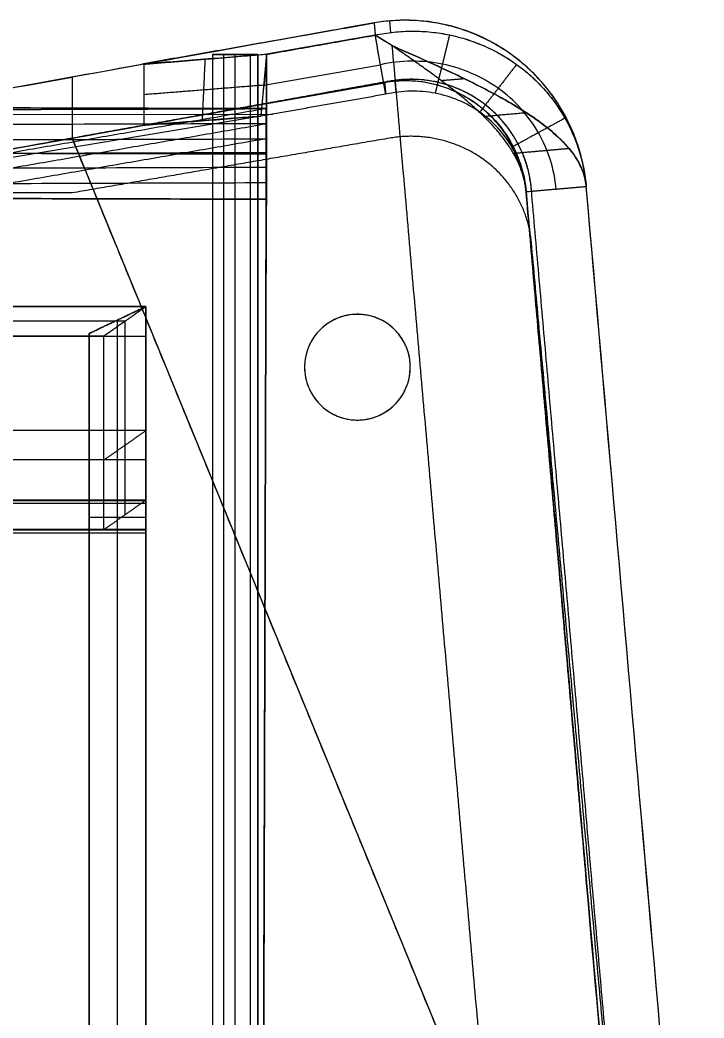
# Model space of a CAD drawing. Header units: millimetres. Extents: x -24510 to 1389, y 0 to 2011.
# Drawn here: x -24120.3 to -24029.7, y 1559.2 to 1691.3 of the extents above; entities that cross this region are included whole.
import ezdxf

# ---------------------------------------------------------------- set-up
doc = ezdxf.new("R2010")
doc.units = ezdxf.units.MM
doc.header["$MEASUREMENT"] = 0
doc.layers.add('Domyślny', color=7, linetype='Continuous', true_color=0x000000)
doc.layers.add('Warstwa 03', color=252, linetype='Continuous', true_color=0x696969)

msp = doc.modelspace()

# ---------------------------------------------------------------- linework, layer by layer
at = {"layer": 'Domyślny'}
for p, q in [((-24087.71, 1679.57, 1946.73), (-24087.72, 1679.57, 1942.73)), ((-24087.72, 1675.57, 1946.73), (-24087.71, 1679.57, 1946.73)), ((-24087.69, 1673.57, 1946.6), (-24087.69, 1673.57, 1946.73)), ((-24087.67, 1669.78, 1946.6), (-24087.68, 1673.78, 1946.6)), ((-24087.66, 1673.78, 1940.6), (-24087.65, 1669.78, 1940.6)), ((-24087.63, 1669.78, 1934.6), (-24087.65, 1673.78, 1934.6)), ((-24087.67, 1667.57, 1946.73), (-24087.68, 1667.57, 1942.73)), ((-24103.64, 1653.35, 1433.7), (-24103.64, 1653.35, 1440.46))]:
    msp.add_line(p, q, dxfattribs=at)
msp.add_lwpolyline([(-24087.64, 1686.76), (-24087.7, 1666.76)], dxfattribs=at)
msp.add_lwpolyline([(-24087.64, 1686.76), (-24087.7, 1666.76)], dxfattribs=at)
msp.add_polyline3d([(-24450.64, 1678.42, 1945.55), (-24086.82, 1678.84, 1945.75), (-24205.55, 1659.12, 1830.48), (-24333.86, 1659.14, 1830.48)], close=True, dxfattribs=at)
msp.add_open_spline([(-24087.64, 1682.76, 1946.77), (-24087.64, 1684.09, 1946.77), (-24087.64, 1685.42, 1946.77), (-24087.64, 1686.76, 1946.77), (-24087.64, 1686.76, 1949.44), (-24087.64, 1686.76, 1952.1), (-24087.64, 1686.76, 1954.77), (-24087.64, 1680.09, 1954.77), (-24087.64, 1673.43, 1954.77), (-24087.64, 1666.76, 1954.77), (-24087.64, 1666.76, 1953.44), (-24087.64, 1666.76, 1952.1), (-24087.64, 1666.76, 1950.77), (-24087.64, 1672.09, 1950.77), (-24087.64, 1677.43, 1950.77), (-24087.64, 1682.76, 1950.77), (-24087.64, 1682.76, 1949.43), (-24087.64, 1682.76, 1948.1), (-24087.64, 1682.76, 1946.77)], degree=3, knots=[0, 0, 0, 0, 4, 4, 4, 12, 12, 12, 31.999914, 31.999914, 31.999914, 35.999914, 35.999914, 35.999914, 51.999399, 51.999399, 51.999399, 55.995623, 55.995623, 55.995623, 55.995623], dxfattribs=at)
for points, degree in [([(-24087.72, 1679.57, 1942.73), (-24269.21, 1680.05, 1943.25), (-24450.69, 1680.54, 1943.77)], 2), ([(-24450.69, 1680.54, 1945.77), (-24269.2, 1680.05, 1945.25), (-24087.72, 1679.57, 1944.73)], 2), ([(-24087.71, 1679.57, 1946.73), (-24269.19, 1680.05, 1947.25), (-24450.68, 1680.54, 1947.77)], 2), ([(-24450.68, 1678.39, 1945.69), (-24269.19, 1678.98, 1946.21), (-24087.71, 1679.57, 1946.73)], 2), ([(-24087.71, 1679.57, 1946.73), (-24146.65, 1669.34, 1888.59), (-24205.59, 1659.11, 1830.44)], 2), ([(-24087.7, 1673.78, 1942.73), (-24087.71, 1676.67, 1942.73), (-24087.72, 1679.57, 1942.73)], 2), ([(-24087.72, 1679.57, 1944.73), (-24087.7, 1676.67, 1944.73), (-24087.69, 1673.78, 1944.73)], 2), ([(-24087.67, 1667.57, 1946.73), (-24087.69, 1673.57, 1946.73), (-24087.71, 1679.57, 1946.73)], 2), ([(-24087.72, 1677.57, 1946.73), (-24269.2, 1676.98, 1946.21), (-24450.69, 1676.39, 1945.69)], 2), ([(-24205.6, 1657.11, 1830.44), (-24146.66, 1667.34, 1888.59), (-24087.72, 1677.57, 1946.73)], 2), ([(-24450.69, 1674.39, 1945.69), (-24269.21, 1674.98, 1946.21), (-24087.72, 1675.57, 1946.73)], 2), ([(-24450.66, 1674.54, 1947.77), (-24269.17, 1674.05, 1947.25), (-24087.69, 1673.57, 1946.73)], 2), ([(-24087.72, 1675.57, 1946.73), (-24146.66, 1665.34, 1888.59), (-24205.6, 1655.11, 1830.44)], 2), ([(-24071.34, 1675.66, 1418.48), (-24092.37, 1672.04, 1418.48), (-24113.4, 1668.41, 1418.48)], 2), ([(-24071.34, 1675.66, 1422.48), (-24092.37, 1672.04, 1422.48), (-24113.4, 1668.41, 1422.48)], 2), ([(-24071.34, 1675.66, 1418.48), (-24071.34, 1675.66, 1420.48), (-24071.34, 1675.66, 1422.48)], 2), ([(-24450.64, 1672.54, 1943.77), (-24329.66, 1672.95, 1943.42), (-24208.68, 1673.37, 1943.08), (-24087.7, 1673.78, 1942.73)], 3), ([(-24450.63, 1672.54, 1941.77), (-24269.15, 1673.16, 1941.19), (-24087.66, 1673.78, 1940.6)], 2), ([(-24450.62, 1672.54, 1935.77), (-24269.13, 1673.16, 1935.19), (-24087.65, 1673.78, 1934.6)], 2), ([(-24087.7, 1673.78, 1942.73), (-24087.7, 1673.78, 1944.02), (-24087.69, 1673.78, 1945.31), (-24087.69, 1673.78, 1946.6)], 3), ([(-24087.68, 1673.78, 1946.6), (-24087.69, 1673.78, 1946.6), (-24087.69, 1673.78, 1946.6)], 2), ([(-24087.69, 1673.78, 1946.6), (-24087.68, 1672.45, 1946.6), (-24087.68, 1671.11, 1946.6), (-24087.68, 1669.78, 1946.6)], 3), ([(-24087.65, 1673.78, 1934.6), (-24087.66, 1673.78, 1940.6), (-24087.68, 1673.78, 1946.6)], 2), ([(-24087.64, 1671.78, 1934.6), (-24269.12, 1671.16, 1935.19), (-24450.61, 1670.54, 1935.77)], 2), ([(-24087.68, 1671.78, 1946.6), (-24087.66, 1671.78, 1940.6), (-24087.64, 1671.78, 1934.6)], 2), ([(-24087.68, 1671.78, 1946.6), (-24087.68, 1671.78, 1946.6), (-24087.68, 1671.78, 1946.6)], 2), ([(-24450.63, 1668.54, 1943.77), (-24329.65, 1668.95, 1943.42), (-24208.67, 1669.37, 1943.08), (-24087.69, 1669.78, 1942.73)], 3), ([(-24450.62, 1668.54, 1941.77), (-24269.14, 1669.16, 1941.19), (-24087.65, 1669.78, 1940.6)], 2), ([(-24450.6, 1668.54, 1935.77), (-24269.12, 1669.16, 1935.19), (-24087.63, 1669.78, 1934.6)], 2), ([(-24087.68, 1667.57, 1942.73), (-24087.68, 1668.67, 1942.73), (-24087.69, 1669.78, 1942.73)], 2), ([(-24087.69, 1669.78, 1942.73), (-24087.68, 1669.78, 1944.02), (-24087.68, 1669.78, 1945.31), (-24087.68, 1669.78, 1946.6)], 3), ([(-24087.67, 1669.78, 1946.6), (-24087.67, 1669.78, 1946.6), (-24087.68, 1669.78, 1946.6)], 2), ([(-24087.68, 1669.78, 1944.73), (-24087.68, 1668.67, 1944.73), (-24087.67, 1667.57, 1944.73)], 2), ([(-24087.63, 1669.78, 1934.6), (-24087.65, 1669.78, 1940.6), (-24087.67, 1669.78, 1946.6)], 2), ([(-24450.64, 1668.54, 1947.77), (-24269.15, 1668.05, 1947.25), (-24087.67, 1667.57, 1946.73)], 2), ([(-24450.63, 1668.54, 1943.77), (-24269.15, 1668.05, 1943.25), (-24087.68, 1667.57, 1942.73)], 2), ([(-24087.67, 1667.57, 1944.73), (-24269.15, 1668.05, 1945.25), (-24450.63, 1668.54, 1945.77)], 2), ([(-24113.4, 1668.41, 1418.48), (-24269.38, 1668.38, 1418.48), (-24425.36, 1668.35, 1418.48)], 2), ([(-24113.4, 1668.41, 1422.48), (-24269.38, 1668.38, 1422.48), (-24425.36, 1668.35, 1422.48)], 2), ([(-24113.4, 1668.41, 1418.48), (-24113.4, 1668.41, 1420.48), (-24113.4, 1668.41, 1422.48)], 2), ([(-24037.02, 1491.04, 1418.48), (-24044.8, 1576.46, 1418.48), (-24052.58, 1661.87, 1418.48)], 2), ([(-24052.58, 1661.87, 1418.48), (-24052.58, 1661.87, 1420.48), (-24052.58, 1661.87, 1422.48)], 2), ([(-24037.02, 1491.04, 1422.48), (-24044.8, 1576.46, 1422.48), (-24052.58, 1661.87, 1422.48)], 2), ([(-24436.32, 1653.35, 1930.48), (-24269.98, 1653.35, 1930.48), (-24103.64, 1653.35, 1930.48)], 2), ([(-24436.32, 1653.35, 1930.48), (-24269.98, 1653.35, 1930.48), (-24103.64, 1653.35, 1930.48)], 2), ([(-24103.64, 1653.35, 1440.46), (-24269.98, 1653.35, 1440.46), (-24436.32, 1653.35, 1440.46)], 2), ([(-24103.64, 1653.35, 1616.74), (-24269.98, 1653.35, 1616.74), (-24436.32, 1653.35, 1616.74)], 2), ([(-24103.64, 1653.35, 1440.46), (-24269.98, 1653.35, 1440.46), (-24436.32, 1653.35, 1440.46)], 2), ([(-24103.64, 1653.35, 1433.7), (-24269.98, 1653.35, 1433.7), (-24436.32, 1653.35, 1433.7)], 2), ([(-24436.32, 1653.35, 1437.08), (-24269.98, 1653.35, 1437.08), (-24103.64, 1653.35, 1437.08)], 2), ([(-24111.12, 1649.8, 1930.48), (-24107.38, 1651.58, 1930.48), (-24103.64, 1653.35, 1930.48)], 2), ([(-24103.64, 1653.35, 1440.46), (-24107.38, 1651.58, 1440.46), (-24111.12, 1649.8, 1440.46)], 2), ([(-24111.12, 1649.8, 1616.74), (-24107.38, 1651.58, 1616.74), (-24103.64, 1653.35, 1616.74)], 2), ([(-24109.18, 1649.47, 1930.69), (-24106.41, 1651.41, 1930.59), (-24103.64, 1653.35, 1930.48)], 2), ([(-24109.18, 1649.46, 1930.48), (-24106.41, 1651.41, 1930.48), (-24103.64, 1653.35, 1930.48)], 2), ([(-24103.64, 1653.35, 1440.46), (-24106.41, 1651.41, 1440.46), (-24109.18, 1649.46, 1440.46)], 2), ([(-24109.18, 1649.46, 1616.74), (-24106.41, 1651.41, 1616.74), (-24103.64, 1653.35, 1616.74)], 2), ([(-24103.64, 1653.35, 1930.48), (-24103.64, 1640.53, 1685.81), (-24103.64, 1627.71, 1441.13)], 2), ([(-24103.64, 1653.35, 1930.48), (-24103.64, 1653.35, 1685.47), (-24103.64, 1653.35, 1440.46)], 2), ([(-24103.64, 1653.35, 1930.48), (-24103.64, 1491.32, 1930.48), (-24103.64, 1329.29, 1930.48)], 2), ([(-24103.64, 1329.29, 1440.46), (-24103.64, 1491.32, 1440.46), (-24103.64, 1653.35, 1440.46)], 2), ([(-24103.64, 1329.29, 1616.74), (-24103.64, 1491.32, 1616.74), (-24103.64, 1653.35, 1616.74)], 2), ([(-24103.64, 1653.35, 1930.48), (-24103.64, 1653.35, 1685.47), (-24103.64, 1653.35, 1440.46)], 2), ([(-24103.64, 1329.29, 1440.46), (-24103.64, 1491.32, 1440.46), (-24103.64, 1653.35, 1440.46)], 2), ([(-24103.64, 1329.29, 1433.7), (-24103.64, 1491.32, 1433.7), (-24103.64, 1653.35, 1433.7)], 2), ([(-24103.64, 1653.35, 1437.08), (-24103.64, 1491.32, 1437.08), (-24103.64, 1329.29, 1437.08)], 2), ([(-24106.41, 1651.41, 1930.59), (-24269.98, 1651.41, 1930.59), (-24433.55, 1651.41, 1930.59)], 2), ([(-24106.41, 1651.41, 1930.48), (-24269.98, 1651.41, 1930.48), (-24433.55, 1651.41, 1930.48)], 2), ([(-24107.38, 1651.58, 1930.48), (-24107.38, 1651.58, 1685.47), (-24107.38, 1651.58, 1440.46)], 2), ([(-24107.38, 1331.07, 1930.48), (-24107.38, 1491.32, 1930.48), (-24107.38, 1651.58, 1930.48)], 2), ([(-24106.41, 1651.41, 1930.59), (-24106.41, 1638.59, 1685.91), (-24106.41, 1625.77, 1441.24)], 2), ([(-24106.41, 1651.41, 1930.48), (-24106.41, 1651.41, 1685.47), (-24106.41, 1651.41, 1440.46)], 2), ([(-24430.78, 1649.47, 1930.69), (-24269.98, 1649.47, 1930.69), (-24109.18, 1649.47, 1930.69)], 2), ([(-24430.78, 1649.46, 1930.48), (-24269.98, 1649.46, 1930.48), (-24109.18, 1649.46, 1930.48)], 2), ([(-24109.18, 1649.46, 1440.46), (-24269.98, 1649.46, 1440.46), (-24430.78, 1649.46, 1440.46)], 2), ([(-24109.18, 1649.46, 1616.74), (-24269.98, 1649.46, 1616.74), (-24430.78, 1649.46, 1616.74)], 2), ([(-24111.12, 1649.8, 1930.48), (-24111.12, 1491.32, 1930.48), (-24111.12, 1332.85, 1930.48)], 2), ([(-24111.12, 1332.85, 1440.46), (-24111.12, 1491.32, 1440.46), (-24111.12, 1649.8, 1440.46)], 2), ([(-24111.12, 1649.8, 1440.46), (-24111.12, 1649.8, 1685.47), (-24111.12, 1649.8, 1930.48)], 2), ([(-24111.12, 1332.85, 1616.74), (-24111.12, 1491.32, 1616.74), (-24111.12, 1649.8, 1616.74)], 2), ([(-24111.12, 1649.46, 1930.48), (-24107.38, 1649.46, 1930.48), (-24103.64, 1649.46, 1930.48)], 2), ([(-24111.12, 1649.46, 1930.48), (-24111.12, 1637.46, 1701.59), (-24111.12, 1625.47, 1472.69)], 2), ([(-24111.12, 1649.46, 1930.48), (-24111.12, 1491.15, 1930.48), (-24111.12, 1332.85, 1930.48)], 2), ([(-24109.18, 1623.82, 1441.34), (-24109.18, 1636.65, 1686.01), (-24109.18, 1649.47, 1930.69)], 2), ([(-24109.18, 1649.46, 1440.46), (-24109.18, 1649.46, 1685.47), (-24109.18, 1649.46, 1930.48)], 2), ([(-24107.38, 1332.85, 1930.48), (-24107.38, 1491.15, 1930.48), (-24107.38, 1649.46, 1930.48)], 2), ([(-24103.64, 1649.46, 1930.48), (-24103.64, 1637.46, 1701.59), (-24103.64, 1625.47, 1472.69)], 2), ([(-24103.64, 1649.46, 1930.48), (-24103.64, 1491.15, 1930.48), (-24103.64, 1332.85, 1930.48)], 2), ([(-24103.64, 1636.93, 1617.17), (-24269.98, 1636.93, 1617.17), (-24436.32, 1636.93, 1617.17)], 2), ([(-24109.18, 1633.05, 1617.38), (-24106.41, 1634.99, 1617.27), (-24103.64, 1636.93, 1617.17)], 2), ([(-24109.18, 1633.05, 1617.38), (-24269.98, 1633.05, 1617.38), (-24430.78, 1633.05, 1617.38)], 2), ([(-24103.64, 1633.05, 1617.38), (-24107.38, 1633.05, 1617.38), (-24111.12, 1633.05, 1617.38)], 2), ([(-24111.12, 1349.29, 1616.74), (-24111.12, 1491.15, 1616.74), (-24111.12, 1633.02, 1616.74)], 2), ([(-24103.64, 1349.29, 1616.74), (-24103.64, 1491.15, 1616.74), (-24103.64, 1633.02, 1616.74)], 2), ([(-24103.64, 1627.71, 1441.13), (-24269.98, 1627.71, 1441.13), (-24436.32, 1627.71, 1441.13)], 2), ([(-24436.32, 1627.67, 1440.46), (-24269.98, 1627.67, 1440.46), (-24103.64, 1627.67, 1440.46)], 2), ([(-24436.32, 1627.32, 1433.7), (-24269.98, 1627.32, 1433.7), (-24103.64, 1627.32, 1433.7)], 2), ([(-24103.64, 1627.71, 1441.13), (-24106.41, 1625.77, 1441.24), (-24109.18, 1623.82, 1441.34)], 2), ([(-24103.64, 1627.67, 1440.46), (-24103.64, 1627.49, 1437.08), (-24103.64, 1627.32, 1433.7)], 2), ([(-24103.64, 1623.78, 1440.46), (-24103.64, 1625.72, 1440.46), (-24103.64, 1627.67, 1440.46)], 2), ([(-24103.64, 1627.49, 1437.08), (-24103.64, 1625.55, 1437.08), (-24103.64, 1623.6, 1437.08)], 2), ([(-24103.64, 1623.42, 1433.7), (-24103.64, 1625.37, 1433.7), (-24103.64, 1627.32, 1433.7)], 2), ([(-24111.12, 1625.47, 1472.69), (-24111.12, 1624.64, 1457.01), (-24111.12, 1623.82, 1441.34)], 2), ([(-24111.12, 1625.47, 1472.69), (-24107.38, 1625.47, 1472.69), (-24103.64, 1625.47, 1472.69)], 2), ([(-24103.64, 1625.47, 1472.69), (-24103.64, 1624.64, 1457.01), (-24103.64, 1623.82, 1441.34)], 2), ([(-24436.32, 1623.78, 1440.46), (-24269.98, 1623.78, 1440.46), (-24103.64, 1623.78, 1440.46)], 2), ([(-24436.32, 1623.78, 1440.46), (-24269.98, 1623.78, 1440.46), (-24103.64, 1623.78, 1440.46)], 2), ([(-24436.32, 1623.42, 1433.7), (-24269.98, 1623.42, 1433.7), (-24103.64, 1623.42, 1433.7)], 2), ([(-24436.32, 1623.42, 1433.7), (-24269.98, 1623.42, 1433.7), (-24103.64, 1623.42, 1433.7)], 2), ([(-24109.18, 1623.82, 1441.34), (-24269.98, 1623.82, 1441.34), (-24430.78, 1623.82, 1441.34)], 2), ([(-24111.12, 1623.82, 1441.34), (-24111.12, 1623.8, 1440.9), (-24111.12, 1623.78, 1440.46)], 2), ([(-24103.64, 1623.82, 1441.34), (-24107.38, 1623.82, 1441.34), (-24111.12, 1623.82, 1441.34)], 2), ([(-24111.12, 1623.78, 1440.46), (-24107.38, 1623.78, 1440.46), (-24103.64, 1623.78, 1440.46)], 2), ([(-24111.12, 1358.53, 1440.46), (-24111.12, 1491.15, 1440.46), (-24111.12, 1623.78, 1440.46)], 2), ([(-24103.64, 1623.82, 1441.34), (-24103.64, 1623.8, 1440.9), (-24103.64, 1623.78, 1440.46)], 2), ([(-24103.64, 1623.78, 1440.46), (-24103.64, 1623.6, 1437.08), (-24103.64, 1623.42, 1433.7)], 2), ([(-24103.64, 1623.78, 1440.46), (-24103.64, 1623.6, 1437.08), (-24103.64, 1623.42, 1433.7)], 2), ([(-24103.64, 1358.53, 1440.46), (-24103.64, 1491.15, 1440.46), (-24103.64, 1623.78, 1440.46)], 2), ([(-24103.64, 1358.53, 1440.46), (-24103.64, 1491.15, 1440.46), (-24103.64, 1623.78, 1440.46)], 2), ([(-24103.64, 1623.6, 1437.08), (-24103.64, 1491.15, 1437.08), (-24103.64, 1358.71, 1437.08)], 2), ([(-24103.64, 1358.88, 1433.7), (-24103.64, 1491.15, 1433.7), (-24103.64, 1623.42, 1433.7)], 2)]:
    msp.add_open_spline(points, degree=degree, dxfattribs=at)
for points in [[(-24052.58, 1661.87, 1418.48), (-24053.19, 1668.62, 1418.48), (-24058.79, 1672.74, 1418.48), (-24064.4, 1676.86, 1418.48), (-24071.34, 1675.66, 1418.48)], [(-24052.58, 1661.87, 1422.48), (-24053.19, 1668.62, 1422.48), (-24058.79, 1672.74, 1422.48), (-24064.4, 1676.86, 1422.48), (-24071.34, 1675.66, 1422.48)]]:
    msp.add_rational_spline(points, [1, 0.915006105096, 1, 0.915006105096, 1], degree=2, knots=[426.277444, 426.277444, 426.277444, 439.566189, 439.566189, 452.854934, 452.854934, 452.854934], dxfattribs=at)
msp.add_point((-24087.72, 1675.57, 1946.73), dxfattribs=at)
at = {"layer": 'Warstwa 03', "color": 252, "true_color": 0x878c8c}
for p, q in [((-24071.19, 1689.66, 1945.97), (-24071.32, 1691.19, 1930.54)), ((-24073.26, 1689.3, 1950.77), (-24087.64, 1686.76, 1950.77)), ((-24071.04, 1687.92, 1950.77), (-24073.26, 1689.3, 1950.77)), ((-24072.15, 1688.61, 1954.77), (-24072.15, 1688.61, 1946.77)), ((-24088, 1682.68, 1946.14), (-24072.57, 1685.39, 1946.27)), ((-24070.5, 1681.73, 1945.17), (-24070.62, 1683.18, 1930.55)), ((-24053.28, 1668.54, 1930.77), (-24053.28, 1668.54, 1930.7))]:
    msp.add_line(p, q, dxfattribs=at)
at = {"layer": 'Warstwa 03'}
for p, q in [((-24094.8, 1686.72, 1914.77), (-24088.8, 1686.72, 1914.77)), ((-24088.8, 1686.72, 1934.77), (-24094.8, 1686.72, 1934.77)), ((-24088.8, 1686.72, 1954.77), (-24089.8, 1686.72, 1954.77))]:
    msp.add_line(p, q, dxfattribs=at)
msp.add_lwpolyline([(-24113.4, 1675.65), (-24037.75, 1491.04)], dxfattribs=at)
for centre, radius, start, end in [((-24068.51, 1667.45, 1130.52), 16, 5, 100.1736), ((-24075.61, 1645.33, 1130.52), 7, 95, 275), ((-24075.61, 1645.33, 1130.52), 7, 275, 95)]:
    msp.add_arc(centre, radius, start, end, dxfattribs=at)
for points, degree in [([(-24073.4, 1690.92, 1130.52), (-24086.73, 1688.53, 1130.52), (-24100.07, 1686.13, 1130.52), (-24113.4, 1683.74, 1130.52)], 3), ([(-24073.4, 1690.92, 1930.52), (-24083.56, 1689.1, 1930.52), (-24093.71, 1687.27, 1930.52), (-24103.87, 1685.45, 1930.52)], 3), ([(-24073.4, 1690.92, 1130.52), (-24073.4, 1690.92, 1530.52), (-24073.4, 1690.92, 1930.52)], 2), ([(-24103.87, 1685.45, 1930.52), (-24095.76, 1686.12, 1938.5), (-24087.65, 1686.79, 1946.49)], 2), ([(-24094.8, 1686.72, 1914.77), (-24094.8, 1491.13, 1914.77), (-24094.8, 1295.53, 1914.77)], 2), ([(-24094.8, 1686.72, 1949.77), (-24094.8, 1686.72, 1932.27), (-24094.8, 1686.72, 1914.77)], 2), ([(-24094.8, 1686.72, 1949.77), (-24094.8, 1491.13, 1949.77), (-24094.8, 1295.53, 1949.77)], 2), ([(-24094.8, 1686.72, 1934.77), (-24094.8, 1491.13, 1934.77), (-24094.8, 1295.53, 1934.77)], 2), ([(-24093.33, 1686.72, 1953.31), (-24093.33, 1491.13, 1953.31), (-24093.33, 1295.53, 1953.31)], 2), ([(-24091.8, 1686.72, 1914.77), (-24091.8, 1686.72, 1934.56), (-24091.8, 1686.72, 1954.35)], 2), ([(-24091.8, 1295.53, 1914.77), (-24091.8, 1491.13, 1914.77), (-24091.8, 1686.72, 1914.77)], 2), ([(-24089.8, 1686.72, 1954.77), (-24089.8, 1491.13, 1954.77), (-24089.8, 1295.53, 1954.77)], 2), ([(-24088.8, 1686.72, 1954.77), (-24088.8, 1686.72, 1934.77), (-24088.8, 1686.72, 1914.77)], 2), ([(-24088.8, 1686.72, 1914.77), (-24088.8, 1491.13, 1914.77), (-24088.8, 1295.53, 1914.77)], 2), ([(-24088.8, 1295.53, 1954.77), (-24088.8, 1491.13, 1954.77), (-24088.8, 1686.72, 1954.77)], 2), ([(-24088.8, 1686.72, 1934.77), (-24088.8, 1491.13, 1934.77), (-24088.8, 1295.53, 1934.77)], 2), ([(-24087.65, 1686.79, 1946.49), (-24088.03, 1682.67, 1946.11), (-24088.41, 1678.56, 1945.73)], 2), ([(-24087.65, 1686.76, 1946.77), (-24087.94, 1588.9, 1946.77), (-24088.22, 1491.04, 1946.77)], 2), ([(-24088.22, 1491.04, 1954.77), (-24087.93, 1588.9, 1954.77), (-24087.64, 1686.76, 1954.77)], 2), ([(-24087.64, 1686.76, 1950.77), (-24087.93, 1588.9, 1950.77), (-24088.22, 1491.04, 1950.77)], 2), ([(-24087.64, 1686.76, 1954.77), (-24087.64, 1686.76, 1950.77), (-24087.65, 1686.76, 1946.77)], 2), ([(-24103.87, 1677.37, 1930.52), (-24103.87, 1681.41, 1930.52), (-24103.87, 1685.45, 1930.52)], 2), ([(-24103.87, 1677.36, 1930.52), (-24103.87, 1681.41, 1930.52), (-24103.87, 1685.45, 1930.52)], 2), ([(-24096.14, 1677.97, 1938.13), (-24095.95, 1682.04, 1938.32), (-24095.76, 1686.12, 1938.5)], 2), ([(-24113.4, 1683.74, 1130.52), (-24113.4, 1679.7, 1130.52), (-24113.4, 1675.65, 1130.52)], 2), ([(-24071.34, 1683.2, 1130.52), (-24092.37, 1679.43, 1130.52), (-24113.4, 1675.65, 1130.52)], 2), ([(-24071.34, 1683.2, 1134.52), (-24092.37, 1679.43, 1134.52), (-24113.4, 1675.65, 1134.52)], 2), ([(-24071.34, 1683.2, 1130.52), (-24092.37, 1679.43, 1130.52), (-24113.4, 1675.65, 1130.52)], 2), ([(-24071.34, 1683.2, 1130.52), (-24092.37, 1679.43, 1130.52), (-24113.4, 1675.65, 1130.52)], 2), ([(-24071.34, 1683.2, 1134.52), (-24092.37, 1679.43, 1134.52), (-24113.4, 1675.65, 1134.52)], 2), ([(-24113.4, 1675.65, 1130.52), (-24099.61, 1678.13, 1130.52), (-24085.81, 1680.61, 1130.52), (-24072.01, 1683.08, 1130.52)], 3), ([(-24103.87, 1677.36, 1930.52), (-24093.25, 1679.27, 1930.52), (-24082.63, 1681.18, 1930.52), (-24072.01, 1683.08, 1930.52)], 3), ([(-24088.03, 1682.67, 1946.11), (-24095.95, 1682.04, 1938.32), (-24103.87, 1681.41, 1930.52)], 2), ([(-24072.01, 1683.08, 1130.52), (-24072.01, 1683.08, 1530.52), (-24072.01, 1683.08, 1930.52)], 2), ([(-24071.34, 1683.2, 1130.52), (-24071.34, 1683.2, 1132.52), (-24071.34, 1683.2, 1134.52)], 2), ([(-24071.34, 1683.2, 1130.52), (-24071.34, 1683.2, 1132.52), (-24071.34, 1683.2, 1134.52)], 2), ([(-24088.41, 1678.56, 1945.73), (-24096.14, 1677.97, 1938.13), (-24103.87, 1677.37, 1930.52)], 2), ([(-24113.4, 1675.65, 1130.52), (-24113.4, 1675.65, 1132.52), (-24113.4, 1675.65, 1134.52)], 2), ([(-24113.4, 1675.65, 1130.52), (-24113.4, 1675.65, 1132.52), (-24113.4, 1675.65, 1134.52)], 2), ([(-24045.32, 1669.3, 1130.52), (-24045.32, 1669.3, 1530.52), (-24045.32, 1669.3, 1930.52)], 2), ([(-24029.72, 1491.04, 1130.52), (-24034.92, 1550.46, 1130.52), (-24040.12, 1609.88, 1130.52), (-24045.32, 1669.3, 1130.52)], 3), ([(-24029.72, 1491.04, 1930.52), (-24034.92, 1550.46, 1930.52), (-24040.12, 1609.88, 1930.52), (-24045.32, 1669.3, 1930.52)], 3), ([(-24053.29, 1668.61, 1130.52), (-24053.29, 1668.61, 1530.52), (-24053.29, 1668.61, 1930.52)], 2), ([(-24053.29, 1668.61, 1130.52), (-24048.11, 1609.42, 1130.52), (-24042.93, 1550.23, 1130.52), (-24037.75, 1491.04, 1130.52)], 3), ([(-24053.29, 1668.61, 1930.52), (-24048.11, 1609.42, 1930.52), (-24042.93, 1550.23, 1930.52), (-24037.75, 1491.04, 1930.52)], 3), ([(-24036.82, 1488.77, 1130.52), (-24044.7, 1578.81, 1130.52), (-24052.58, 1668.85, 1130.52)], 2), ([(-24052.58, 1668.85, 1130.52), (-24052.58, 1668.85, 1132.52), (-24052.58, 1668.85, 1134.52)], 2), ([(-24036.82, 1488.77, 1134.52), (-24044.7, 1578.81, 1134.52), (-24052.58, 1668.85, 1134.52)], 2), ([(-24036.82, 1488.77, 1130.52), (-24044.7, 1578.81, 1130.52), (-24052.58, 1668.85, 1130.52)], 2), ([(-24036.82, 1488.77, 1130.52), (-24044.7, 1578.81, 1130.52), (-24052.58, 1668.85, 1130.52)], 2), ([(-24052.58, 1668.85, 1130.52), (-24052.58, 1668.85, 1132.52), (-24052.58, 1668.85, 1134.52)], 2), ([(-24036.82, 1488.77, 1134.52), (-24044.7, 1578.81, 1134.52), (-24052.58, 1668.85, 1134.52)], 2), ([(-24075, 1638.36, 1130.52), (-24075, 1638.36, 1132.52), (-24075, 1638.36, 1134.52)], 2), ([(-24075, 1638.36, 1130.52), (-24075, 1638.36, 1132.52), (-24075, 1638.36, 1134.52)], 2), ([(-24087.93, 1588.9, 1954.77), (-24087.93, 1588.9, 1950.77), (-24087.94, 1588.9, 1946.77)], 2)]:
    msp.add_open_spline(points, degree=degree, dxfattribs=at)
at = {"layer": 'Warstwa 03', "color": 252, "true_color": 0x878c8c}
for points, degree in [([(-24104.15, 1685.51, 1930.25), (-24088.77, 1688.22, 1930.39), (-24073.4, 1690.92, 1930.52)], 2), ([(-24073.4, 1690.92, 1930.52), (-24073.33, 1690.12, 1938.6), (-24073.26, 1689.31, 1946.67)], 2), ([(-24087.65, 1686.78, 1946.54), (-24080.45, 1688.05, 1946.61), (-24073.26, 1689.31, 1946.67)], 2), ([(-24087.65, 1686.76, 1946.77), (-24080.45, 1688.03, 1946.77), (-24073.26, 1689.3, 1946.77)], 2), ([(-24073.26, 1689.3, 1954.77), (-24080.45, 1688.03, 1954.77), (-24087.64, 1686.76, 1954.77)], 2), ([(-24071.87, 1681.47, 1945.88), (-24072.57, 1685.39, 1946.27), (-24073.26, 1689.31, 1946.67)], 2), ([(-24073.26, 1689.3, 1946.77), (-24073.26, 1689.3, 1950.77), (-24073.26, 1689.3, 1954.77)], 2), ([(-24073.26, 1689.3, 1946.77), (-24072.15, 1688.61, 1946.77), (-24071.04, 1687.92, 1946.77)], 2), ([(-24073.26, 1689.3, 1954.77), (-24072.15, 1688.61, 1954.77), (-24071.04, 1687.92, 1954.77)], 2), ([(-24063.42, 1689.33, 1943.17), (-24064.37, 1685.46, 1942.8), (-24065.32, 1681.6, 1942.42)], 2), ([(-24071.04, 1687.92, 1946.77), (-24062.43, 1589.48, 1946.77), (-24053.81, 1491.04, 1946.77)], 2), ([(-24071.04, 1687.92, 1954.77), (-24062.43, 1589.48, 1954.77), (-24053.81, 1491.04, 1954.77)], 2), ([(-24071.04, 1687.92, 1954.77), (-24071.04, 1687.92, 1950.77), (-24071.04, 1687.92, 1946.77)], 2), ([(-24071.04, 1687.92, 1954.77), (-24067.76, 1686.46, 1954.77), (-24064.48, 1685, 1954.15), (-24061.44, 1683.52, 1952.94)], 3), ([(-24071.04, 1687.92, 1946.77), (-24071.04, 1687.92, 1946.77), (-24071.04, 1687.92, 1946.77), (-24071.04, 1687.92, 1946.77)], 3), ([(-24104.15, 1685.51, 1930.25), (-24098.65, 1685.94, 1935.66), (-24093.15, 1686.36, 1941.07), (-24087.65, 1686.79, 1946.49)], 3), ([(-24087.65, 1686.76, 1946.77), (-24087.84, 1621.52, 1946.77), (-24088.03, 1556.28, 1946.77), (-24088.22, 1491.04, 1946.77)], 3), ([(-24087.64, 1686.76, 1954.77), (-24087.83, 1621.52, 1954.77), (-24088.03, 1556.28, 1954.77), (-24088.22, 1491.04, 1954.77)], 3), ([(-24087.65, 1686.79, 1946.49), (-24087.65, 1686.78, 1946.51), (-24087.65, 1686.78, 1946.52), (-24087.65, 1686.78, 1946.54)], 3), ([(-24087.65, 1686.78, 1946.54), (-24087.65, 1686.58, 1946.52), (-24087.65, 1686.38, 1946.5), (-24087.65, 1686.18, 1946.48)], 3), ([(-24087.65, 1686.76, 1946.77), (-24087.65, 1686.76, 1949.44), (-24087.64, 1686.76, 1952.1), (-24087.64, 1686.76, 1954.77)], 3), ([(-24087.65, 1686.18, 1946.48), (-24087.9, 1683.64, 1946.23), (-24088.16, 1681.1, 1945.98), (-24088.41, 1678.56, 1945.73)], 3), ([(-24054.54, 1685.42, 1939.29), (-24056.98, 1682.26, 1939), (-24059.42, 1679.1, 1938.71)], 2), ([(-24104.15, 1677.35, 1930.25), (-24088.08, 1680.17, 1930.39), (-24072.01, 1683, 1930.54)], 2), ([(-24072.01, 1683, 1930.54), (-24071.94, 1682.24, 1938.21), (-24071.87, 1681.47, 1945.88)], 2), ([(-24061.43, 1683.52, 1952.94), (-24062.96, 1683.39, 1949.25), (-24064.48, 1683.26, 1945.55)], 2), ([(-24061.43, 1683.52, 1952.94), (-24058.39, 1682.04, 1951.74), (-24055.59, 1680.55, 1949.96), (-24053.23, 1679.01, 1947.74)], 3), ([(-24071.87, 1681.47, 1945.88), (-24080.14, 1680.02, 1945.81), (-24088.41, 1678.56, 1945.73)], 2), ([(-24104.15, 1677.35, 1930.25), (-24098.9, 1677.75, 1935.41), (-24093.66, 1678.16, 1940.57), (-24088.41, 1678.56, 1945.73)], 3), ([(-24053.22, 1679.01, 1947.74), (-24056.04, 1678.76, 1944.91), (-24058.86, 1678.51, 1942.08)], 2), ([(-24053.22, 1679.01, 1947.74), (-24050.86, 1677.47, 1945.52), (-24048.94, 1675.89, 1942.86), (-24047.59, 1674.27, 1939.96)], 3), ([(-24048.15, 1678.3, 1935.11), (-24051.65, 1676.38, 1934.95), (-24055.16, 1674.47, 1934.79)], 2), ([(-24047.59, 1674.27, 1939.95), (-24051.27, 1673.95, 1938.42), (-24054.95, 1673.62, 1936.89)], 2), ([(-24047.59, 1674.27, 1939.95), (-24046.24, 1672.64, 1937.05), (-24045.46, 1670.96, 1933.91), (-24045.31, 1669.23, 1930.77)], 3), ([(-24045.31, 1669.23, 1930.77), (-24049.3, 1668.88, 1930.77), (-24053.28, 1668.54, 1930.77)], 2), ([(-24029.72, 1491.04, 1930.91), (-24034.92, 1550.44, 1930.86), (-24040.11, 1609.84, 1930.82), (-24045.31, 1669.23, 1930.77)], 3), ([(-24053.28, 1668.54, 1930.7), (-24050.62, 1638.18, 1930.72), (-24047.97, 1607.81, 1930.75), (-24045.31, 1577.44, 1930.77)], 3), ([(-24045.31, 1577.44, 1930.77), (-24049.3, 1622.99, 1930.77), (-24053.28, 1668.54, 1930.77)], 2), ([(-24037.75, 1491.04, 1930.84), (-24040.27, 1519.84, 1930.81), (-24042.79, 1548.64, 1930.79), (-24045.31, 1577.44, 1930.77)], 3)]:
    msp.add_open_spline(points, degree=degree, dxfattribs=at)
for points, knots in [([(-24045.31, 1669.23, 1930.77), (-24045.6, 1672.49, 1930.77), (-24046.54, 1675.67, 1930.76), (-24048.89, 1680.05, 1930.74), (-24049.84, 1681.46, 1930.73), (-24052.04, 1684.06, 1930.71), (-24053.27, 1685.24, 1930.7), (-24054.62, 1686.28, 1930.69), (-24055.96, 1687.31, 1930.68), (-24057.41, 1688.2, 1930.66), (-24060.46, 1689.67, 1930.64), (-24062.06, 1690.23, 1930.62), (-24065.36, 1691.02, 1930.59), (-24067.05, 1691.24, 1930.58), (-24070.3, 1691.31, 1930.55), (-24071.86, 1691.19, 1930.54), (-24073.4, 1690.92, 1930.52)], [0.401067, 0.401067, 0.401067, 0.401067, 10.252251, 10.252251, 15.36485, 15.36485, 20.477529, 20.477529, 20.477529, 25.56556, 25.56556, 30.653678, 30.653678, 35.742128, 35.742128, 40.432231, 40.432231, 40.432231, 40.432231]), ([(-24073.26, 1689.31, 1946.67), (-24070, 1690, 1945.57), (-24066.63, 1690, 1944.41), (-24060.21, 1688.66, 1941.94), (-24057.16, 1687.32, 1940.64), (-24051.92, 1683.53, 1937.94), (-24049.73, 1681.08, 1936.54), (-24046.56, 1675.52, 1933.68), (-24045.59, 1672.41, 1932.23), (-24045.31, 1669.23, 1930.77)], [-1, -1, -1, -1, -0.75, -0.75, -0.5, -0.5, -0.25, -0.25, 0, 0, 0, 0]), ([(-24073.26, 1689.31, 1946.67), (-24072.45, 1689.48, 1946.4), (-24071.62, 1689.61, 1946.12), (-24069.98, 1689.79, 1945.55), (-24069.15, 1689.83, 1945.26), (-24067.5, 1689.83, 1944.68), (-24066.67, 1689.79, 1944.39), (-24065.03, 1689.62, 1943.79), (-24064.22, 1689.5, 1943.48), (-24062.61, 1689.16, 1942.86), (-24061.82, 1688.95, 1942.55), (-24060.27, 1688.45, 1941.92), (-24059.5, 1688.17, 1941.6), (-24058.01, 1687.51, 1940.95), (-24057.29, 1687.14, 1940.63), (-24055.88, 1686.33, 1939.96), (-24055.2, 1685.89, 1939.63), (-24053.89, 1684.95, 1938.95), (-24053.26, 1684.44, 1938.61), (-24052.06, 1683.36, 1937.93), (-24051.49, 1682.79, 1937.58), (-24050.42, 1681.6, 1936.88), (-24049.91, 1680.97, 1936.53), (-24048.97, 1679.67, 1935.83), (-24048.54, 1679, 1935.47), (-24047.75, 1677.61, 1934.76), (-24047.39, 1676.89, 1934.4), (-24046.75, 1675.43, 1933.68), (-24046.47, 1674.68, 1933.31), (-24046, 1673.15, 1932.59), (-24045.8, 1672.38, 1932.23), (-24045.49, 1670.82, 1931.5), (-24045.38, 1670.03, 1931.13), (-24045.31, 1669.23, 1930.77)], [-1, -1, -1, -1, -0.9375, -0.9375, -0.875, -0.875, -0.8125, -0.8125, -0.75, -0.75, -0.6875, -0.6875, -0.625, -0.625, -0.5625, -0.5625, -0.5, -0.5, -0.4375, -0.4375, -0.375, -0.375, -0.3125, -0.3125, -0.25, -0.25, -0.1875, -0.1875, -0.125, -0.125, -0.0625, -0.0625, 0, 0, 0, 0]), ([(-24053.28, 1668.54, 1930.77), (-24053.32, 1668.97, 1931.29), (-24053.38, 1669.4, 1931.82), (-24053.56, 1670.26, 1932.86), (-24053.67, 1670.68, 1933.38), (-24053.95, 1671.53, 1934.41), (-24054.12, 1671.95, 1934.91), (-24054.5, 1672.79, 1935.92), (-24054.71, 1673.21, 1936.41), (-24055.19, 1674.04, 1937.38), (-24055.45, 1674.45, 1937.85), (-24056.01, 1675.27, 1938.77), (-24056.32, 1675.68, 1939.22), (-24056.98, 1676.5, 1940.09), (-24057.33, 1676.9, 1940.52), (-24058.06, 1677.71, 1941.33), (-24058.45, 1678.11, 1941.71), (-24059.27, 1678.92, 1942.45), (-24059.69, 1679.31, 1942.81), (-24060.57, 1680.11, 1943.47), (-24061.03, 1680.51, 1943.78), (-24061.97, 1681.29, 1944.36), (-24062.46, 1681.69, 1944.63), (-24063.45, 1682.47, 1945.13), (-24063.96, 1682.86, 1945.35), (-24065, 1683.65, 1945.75), (-24065.53, 1684.04, 1945.93), (-24066.61, 1684.81, 1946.23), (-24067.15, 1685.2, 1946.36), (-24068.25, 1685.98, 1946.57), (-24068.8, 1686.37, 1946.64), (-24069.92, 1687.14, 1946.74), (-24070.48, 1687.53, 1946.77), (-24071.04, 1687.92, 1946.77)], [-0.03254702, -0.03254702, -0.03254702, -0.03254702, -0.03051283, -0.03051283, -0.02847864, -0.02847864, -0.02644445, -0.02644445, -0.02441026, -0.02441026, -0.02237607, -0.02237607, -0.02034189, -0.02034189, -0.0183077, -0.0183077, -0.01627351, -0.01627351, -0.01423932, -0.01423932, -0.01220513, -0.01220513, -0.01017256, -0.01017256, -0.00813999, -0.00813999, -0.00610418, -0.00610418, -0.00406838, -0.00406838, -0.00203419, -0.00203419, 0, 0, 0, 0]), ([(-24045.31, 1669.23, 1930.77), (-24045.35, 1669.67, 1931.56), (-24045.43, 1670.1, 1932.34), (-24045.65, 1670.95, 1933.9), (-24045.81, 1671.37, 1934.68), (-24046.19, 1672.21, 1936.22), (-24046.42, 1672.63, 1936.99), (-24046.95, 1673.45, 1938.49), (-24047.25, 1673.86, 1939.23), (-24047.92, 1674.67, 1940.68), (-24048.3, 1675.08, 1941.39), (-24049.11, 1675.88, 1942.78), (-24049.55, 1676.28, 1943.45), (-24050.49, 1677.07, 1944.76), (-24051, 1677.46, 1945.39), (-24052.07, 1678.24, 1946.6), (-24052.63, 1678.62, 1947.19), (-24053.81, 1679.39, 1948.3), (-24054.43, 1679.77, 1948.82), (-24055.72, 1680.53, 1949.82), (-24056.38, 1680.91, 1950.29), (-24057.76, 1681.66, 1951.16), (-24058.47, 1682.04, 1951.57), (-24059.93, 1682.78, 1952.31), (-24060.67, 1683.15, 1952.64), (-24062.19, 1683.89, 1953.24), (-24062.97, 1684.26, 1953.51), (-24064.54, 1684.99, 1953.96), (-24065.34, 1685.36, 1954.16), (-24066.95, 1686.09, 1954.46), (-24067.76, 1686.46, 1954.58), (-24069.4, 1687.19, 1954.73), (-24070.22, 1687.55, 1954.77), (-24071.04, 1687.92, 1954.77)], [-0.04289473, -0.04289473, -0.04289473, -0.04289473, -0.04021381, -0.04021381, -0.03753289, -0.03753289, -0.03485197, -0.03485197, -0.03217105, -0.03217105, -0.02949013, -0.02949013, -0.02680921, -0.02680921, -0.02412829, -0.02412829, -0.02144737, -0.02144737, -0.01876645, -0.01876645, -0.01608552, -0.01608552, -0.0134046, -0.0134046, -0.01072368, -0.01072368, -0.00804354, -0.00804354, -0.0053634, -0.0053634, -0.0026817, -0.0026817, 0, 0, 0, 0]), ([(-24049.3, 1668.88, 1930.77), (-24049.53, 1671.51, 1932.17), (-24050.33, 1674.09, 1933.57), (-24052.97, 1678.68, 1936.33), (-24054.8, 1680.7, 1937.69), (-24059.16, 1683.82, 1940.31), (-24061.7, 1684.92, 1941.58), (-24067.04, 1686, 1944.01), (-24069.85, 1685.98, 1945.17), (-24072.57, 1685.39, 1946.27)], [0, 0, 0, 0, 10.579551, 10.579551, 21.159101, 21.159101, 31.738652, 31.738652, 42.318202, 42.318202, 42.318202, 42.318202]), ([(-24053.28, 1668.54, 1930.7), (-24053.47, 1670.72, 1930.7), (-24054.1, 1672.83, 1930.69), (-24055.67, 1675.76, 1930.68), (-24056.3, 1676.7, 1930.67), (-24057.77, 1678.43, 1930.66), (-24058.59, 1679.21, 1930.65), (-24059.49, 1679.91, 1930.65), (-24061.28, 1681.29, 1930.63), (-24063.35, 1682.28, 1930.61), (-24066.65, 1683.07, 1930.58), (-24067.77, 1683.21, 1930.57), (-24069.94, 1683.26, 1930.55), (-24070.98, 1683.18, 1930.54), (-24072.01, 1683, 1930.54)], [0.267378, 0.267378, 0.267378, 0.267378, 6.834834, 6.834834, 10.243233, 10.243233, 13.651686, 13.651686, 13.651686, 20.464541, 20.464541, 23.861463, 23.861463, 26.992458, 26.992458, 26.992458, 26.992458]), ([(-24053.28, 1668.54, 1930.77), (-24053.37, 1669.58, 1931.44), (-24053.58, 1670.6, 1932.12), (-24054.21, 1672.6, 1933.46), (-24054.63, 1673.56, 1934.13), (-24055.69, 1675.38, 1935.46), (-24056.31, 1676.23, 1936.12), (-24057.74, 1677.79, 1937.42), (-24058.54, 1678.49, 1938.07), (-24060.29, 1679.72, 1939.34), (-24061.23, 1680.24, 1939.97), (-24063.21, 1681.08, 1941.21), (-24064.25, 1681.39, 1941.82), (-24066.39, 1681.8, 1943.02), (-24067.49, 1681.9, 1943.61), (-24069.69, 1681.85, 1944.76), (-24070.79, 1681.72, 1945.32), (-24071.87, 1681.47, 1945.88)], [0, 0, 0, 0, 0.124995, 0.124995, 0.25, 0.25, 0.375, 0.375, 0.5, 0.5, 0.625, 0.625, 0.75, 0.75, 0.875005, 0.875005, 1, 1, 1, 1]), ([(-24058.86, 1678.52, 1942.09), (-24058.86, 1678.52, 1942.09), (-24058.86, 1678.52, 1942.09), (-24058.84, 1678.5, 1942.07), (-24058.83, 1678.49, 1942.06), (-24058.82, 1678.47, 1942.05)], [21.69411299, 21.69411299, 21.69411299, 21.69411299, 21.70307453, 21.70307453, 21.79382342, 21.79382342, 21.79382342, 21.79382342]), ([(-24054.95, 1673.63, 1936.9), (-24054.95, 1673.63, 1936.9), (-24054.95, 1673.63, 1936.9), (-24054.85, 1673.46, 1936.7), (-24054.76, 1673.29, 1936.5), (-24054.67, 1673.12, 1936.3)], [32.535539, 32.535539, 32.535539, 32.535539, 32.554612, 32.554612, 33.654184, 33.654184, 33.654184, 33.654184])]:
    msp.add_open_spline(points, degree=3, knots=knots, dxfattribs=at)
at = {"layer": 'Warstwa 03'}
for points, degree, knots in [([(-24045.32, 1669.3, 1130.52), (-24045.39, 1670.13, 1130.52), (-24045.5, 1670.95, 1130.52), (-24045.66, 1671.76, 1130.52), (-24045.82, 1672.58, 1130.52), (-24046.02, 1673.38, 1130.52), (-24046.26, 1674.18, 1130.52), (-24046.5, 1674.97, 1130.52), (-24046.78, 1675.75, 1130.52), (-24047.1, 1676.52, 1130.52), (-24047.43, 1677.28, 1130.52), (-24047.79, 1678.03, 1130.52), (-24048.18, 1678.75, 1130.52), (-24048.58, 1679.48, 1130.52), (-24049.02, 1680.19, 1130.52), (-24049.49, 1680.87, 1130.52), (-24049.96, 1681.55, 1130.52), (-24050.47, 1682.21, 1130.52), (-24051.01, 1682.84, 1130.52), (-24051.55, 1683.47, 1130.52), (-24052.12, 1684.07, 1130.52), (-24052.73, 1684.64, 1130.52), (-24053.33, 1685.21, 1130.52), (-24053.96, 1685.75, 1130.52), (-24054.62, 1686.26, 1130.52), (-24055.27, 1686.77, 1130.52), (-24055.96, 1687.24, 1130.52), (-24056.67, 1687.67, 1130.52), (-24057.37, 1688.11, 1130.52), (-24058.1, 1688.51, 1130.52), (-24058.85, 1688.87, 1130.52), (-24059.6, 1689.23, 1130.52), (-24060.36, 1689.55, 1130.52), (-24061.14, 1689.83, 1130.52), (-24061.92, 1690.11, 1130.52), (-24062.72, 1690.36, 1130.52), (-24063.52, 1690.55, 1130.52), (-24064.33, 1690.75, 1130.52), (-24065.15, 1690.91, 1130.52), (-24065.97, 1691.03, 1130.52), (-24066.79, 1691.14, 1130.52), (-24067.62, 1691.22, 1130.52), (-24068.45, 1691.25, 1130.52), (-24069.27, 1691.28, 1130.52), (-24070.1, 1691.27, 1130.52), (-24070.93, 1691.21, 1130.52), (-24071.76, 1691.16, 1130.52), (-24072.58, 1691.06, 1130.52), (-24073.4, 1690.92, 1130.52)], 3, [826.936745, 826.936745, 826.936745, 826.936745, 829.424694, 829.424694, 829.424694, 831.912774, 831.912774, 831.912774, 834.401111, 834.401111, 834.401111, 836.889808, 836.889808, 836.889808, 839.37894, 839.37894, 839.37894, 841.86855, 841.86855, 841.86855, 844.358638, 844.358638, 844.358638, 846.849162, 846.849162, 846.849162, 849.340036, 849.340036, 849.340036, 851.831126, 851.831126, 851.831126, 854.322261, 854.322261, 854.322261, 856.813231, 856.813231, 856.813231, 859.303798, 859.303798, 859.303798, 861.793704, 861.793704, 861.793704, 864.282678, 864.282678, 864.282678, 866.770451, 866.770451, 866.770451, 866.770451]), ([(-24045.32, 1669.3, 1930.52), (-24045.39, 1670.13, 1930.52), (-24045.5, 1670.95, 1930.52), (-24045.66, 1671.76, 1930.52), (-24045.82, 1672.58, 1930.52), (-24046.02, 1673.38, 1930.52), (-24046.26, 1674.18, 1930.52), (-24046.5, 1674.97, 1930.52), (-24046.78, 1675.75, 1930.52), (-24047.1, 1676.52, 1930.52), (-24047.43, 1677.28, 1930.52), (-24047.79, 1678.03, 1930.52), (-24048.18, 1678.75, 1930.52), (-24048.58, 1679.48, 1930.52), (-24049.02, 1680.19, 1930.52), (-24049.49, 1680.87, 1930.52), (-24049.96, 1681.55, 1930.52), (-24050.47, 1682.21, 1930.52), (-24051.01, 1682.84, 1930.52), (-24051.55, 1683.47, 1930.52), (-24052.12, 1684.07, 1930.52), (-24052.73, 1684.64, 1930.52), (-24053.33, 1685.21, 1930.52), (-24053.96, 1685.75, 1930.52), (-24054.62, 1686.26, 1930.52), (-24055.27, 1686.77, 1930.52), (-24055.96, 1687.24, 1930.52), (-24056.67, 1687.67, 1930.52), (-24057.37, 1688.11, 1930.52), (-24058.1, 1688.51, 1930.52), (-24058.85, 1688.87, 1930.52), (-24059.6, 1689.23, 1930.52), (-24060.36, 1689.55, 1930.52), (-24061.14, 1689.83, 1930.52), (-24061.92, 1690.11, 1930.52), (-24062.72, 1690.36, 1930.52), (-24063.52, 1690.55, 1930.52), (-24064.33, 1690.75, 1930.52), (-24065.15, 1690.91, 1930.52), (-24065.97, 1691.03, 1930.52), (-24066.79, 1691.14, 1930.52), (-24067.62, 1691.22, 1930.52), (-24068.45, 1691.25, 1930.52), (-24069.27, 1691.28, 1930.52), (-24070.1, 1691.27, 1930.52), (-24070.93, 1691.21, 1930.52), (-24071.76, 1691.16, 1930.52), (-24072.58, 1691.06, 1930.52), (-24073.4, 1690.92, 1930.52)], 3, [826.936745, 826.936745, 826.936745, 826.936745, 829.424694, 829.424694, 829.424694, 831.912774, 831.912774, 831.912774, 834.401111, 834.401111, 834.401111, 836.889808, 836.889808, 836.889808, 839.37894, 839.37894, 839.37894, 841.86855, 841.86855, 841.86855, 844.358638, 844.358638, 844.358638, 846.849162, 846.849162, 846.849162, 849.340036, 849.340036, 849.340036, 851.831126, 851.831126, 851.831126, 854.322261, 854.322261, 854.322261, 856.813231, 856.813231, 856.813231, 859.303798, 859.303798, 859.303798, 861.793704, 861.793704, 861.793704, 864.282678, 864.282678, 864.282678, 866.770451, 866.770451, 866.770451, 866.770451]), ([(-24103.87, 1685.45, 1930.52), (-24109, 1684.53, 1925.48), (-24114.12, 1683.61, 1920.44), (-24119.25, 1682.69, 1915.39), (-24148.02, 1677.53, 1887.09), (-24176.78, 1672.37, 1858.79), (-24205.55, 1667.21, 1830.48)], 3, [0, 0, 0, 0, 21.748676, 21.748676, 21.748676, 143.803444, 143.803444, 143.803444, 143.803444]), ([(-24205.55, 1667.21, 1830.48), (-24192.07, 1669.62, 1728.06), (-24178.58, 1672.04, 1625.64), (-24149.82, 1677.21, 1407.13), (-24134.53, 1679.95, 1291.04), (-24119.25, 1682.69, 1174.96), (-24117.3, 1683.04, 1160.14), (-24115.35, 1683.39, 1145.33), (-24113.4, 1683.74, 1130.52)], 3, [100.929175, 100.929175, 100.929175, 100.929175, 410.93195, 410.93195, 762.296204, 762.296204, 762.296204, 807.124493, 807.124493, 807.124493, 807.124493]), ([(-24072.01, 1683.08, 1130.52), (-24070.92, 1683.26, 1130.52), (-24069.82, 1683.34, 1130.52), (-24068.71, 1683.29, 1130.52), (-24067.6, 1683.25, 1130.52), (-24066.5, 1683.09, 1130.52), (-24065.43, 1682.82, 1130.52), (-24064.35, 1682.55, 1130.52), (-24063.31, 1682.17, 1130.52), (-24062.31, 1681.69, 1130.52), (-24061.31, 1681.21, 1130.52), (-24060.37, 1680.62, 1130.52), (-24059.49, 1679.94, 1130.52), (-24058.61, 1679.26, 1130.52), (-24057.8, 1678.5, 1130.52), (-24057.08, 1677.65, 1130.52), (-24056.36, 1676.81, 1130.52), (-24055.73, 1675.9, 1130.52), (-24055.2, 1674.92, 1130.52), (-24054.67, 1673.95, 1130.52), (-24054.24, 1672.92, 1130.52), (-24053.92, 1671.86, 1130.52), (-24053.59, 1670.8, 1130.52), (-24053.38, 1669.71, 1130.52), (-24053.29, 1668.61, 1130.52)], 3, [1247.3876, 1247.3876, 1247.3876, 1247.3876, 1250.710011, 1250.710011, 1250.710011, 1254.036541, 1254.036541, 1254.036541, 1257.365722, 1257.365722, 1257.365722, 1260.696234, 1260.696234, 1260.696234, 1264.02707, 1264.02707, 1264.02707, 1267.35763, 1267.35763, 1267.35763, 1270.687725, 1270.687725, 1270.687725, 1274.017495, 1274.017495, 1274.017495, 1274.017495]), ([(-24072.01, 1683.08, 1930.52), (-24070.92, 1683.26, 1930.52), (-24069.82, 1683.34, 1930.52), (-24068.71, 1683.29, 1930.52), (-24067.6, 1683.25, 1930.52), (-24066.5, 1683.09, 1930.52), (-24065.43, 1682.82, 1930.52), (-24064.35, 1682.55, 1930.52), (-24063.31, 1682.17, 1930.52), (-24062.31, 1681.69, 1930.52), (-24061.31, 1681.21, 1930.52), (-24060.37, 1680.62, 1930.52), (-24059.49, 1679.94, 1930.52), (-24058.61, 1679.26, 1930.52), (-24057.8, 1678.5, 1930.52), (-24057.08, 1677.65, 1930.52), (-24056.36, 1676.81, 1930.52), (-24055.73, 1675.9, 1930.52), (-24055.2, 1674.92, 1930.52), (-24054.67, 1673.95, 1930.52), (-24054.24, 1672.92, 1930.52), (-24053.92, 1671.86, 1930.52), (-24053.59, 1670.8, 1930.52), (-24053.38, 1669.71, 1930.52), (-24053.29, 1668.61, 1930.52)], 3, [1247.3876, 1247.3876, 1247.3876, 1247.3876, 1250.710011, 1250.710011, 1250.710011, 1254.036541, 1254.036541, 1254.036541, 1257.365722, 1257.365722, 1257.365722, 1260.696234, 1260.696234, 1260.696234, 1264.02707, 1264.02707, 1264.02707, 1267.35763, 1267.35763, 1267.35763, 1270.687725, 1270.687725, 1270.687725, 1274.017495, 1274.017495, 1274.017495, 1274.017495]), ([(-24205.55, 1659.12, 1830.48), (-24176.32, 1664.36, 1859.24), (-24147.09, 1669.61, 1888), (-24117.86, 1674.85, 1916.76), (-24113.2, 1675.69, 1921.35), (-24108.54, 1676.53, 1925.93), (-24103.87, 1677.36, 1930.52)], 3, [6.394346, 6.394346, 6.394346, 6.394346, 130.408931, 130.408931, 130.408931, 150.19779, 150.19779, 150.19779, 150.19779]), ([(-24113.4, 1675.65, 1130.52), (-24114.89, 1675.39, 1141.83), (-24116.38, 1675.12, 1153.13), (-24117.86, 1674.85, 1164.43), (-24134.67, 1671.84, 1292.11), (-24151.48, 1668.82, 1419.79), (-24180.71, 1663.57, 1641.81), (-24193.13, 1661.35, 1736.15), (-24205.55, 1659.12, 1830.48)], 3, [0, 0, 0, 0, 34.208833, 34.208833, 34.208833, 420.666663, 420.666663, 706.195305, 706.195305, 706.195305, 706.195305]), ([(-24113.4, 1675.65, 1130.52), (-24075.58, 1583.35, 1130.52), (-24037.75, 1491.04, 1130.52), (-24037.29, 1489.91, 1130.52), (-24036.82, 1488.77, 1130.52)], 2, [281.539749, 281.539749, 281.539749, 481.049183, 481.049183, 483.506335, 483.506335, 483.506335]), ([(-24113.4, 1675.65, 1134.52), (-24075.58, 1583.35, 1134.52), (-24037.75, 1491.04, 1134.52), (-24037.29, 1489.91, 1134.52), (-24036.82, 1488.77, 1134.52)], 2, [281.539749, 281.539749, 281.539749, 481.049183, 481.049183, 483.506335, 483.506335, 483.506335]), ([(-24113.4, 1675.65, 1130.52), (-24075.58, 1583.35, 1130.52), (-24037.75, 1491.04, 1130.52), (-24037.29, 1489.91, 1130.52), (-24036.82, 1488.77, 1130.52)], 2, [281.539749, 281.539749, 281.539749, 481.049183, 481.049183, 483.506335, 483.506335, 483.506335]), ([(-24113.4, 1675.65, 1134.52), (-24075.58, 1583.35, 1134.52), (-24037.75, 1491.04, 1134.52), (-24037.29, 1489.91, 1134.52), (-24036.82, 1488.77, 1134.52)], 2, [281.539749, 281.539749, 281.539749, 481.049183, 481.049183, 483.506335, 483.506335, 483.506335])]:
    msp.add_open_spline(points, degree=degree, knots=knots, dxfattribs=at)
msp.add_rational_spline([(-24089.8, 1686.72, 1954.77), (-24094.8, 1686.72, 1954.77), (-24094.8, 1686.72, 1949.77)], [1, 0.707106781187, 1], degree=2, dxfattribs=at)
for points, weights, knots in [([(-24052.58, 1668.85, 1130.52), (-24053.19, 1675.88, 1130.52), (-24058.79, 1680.16, 1130.52), (-24064.4, 1684.45, 1130.52), (-24071.34, 1683.2, 1130.52)], [1, 0.915006105096, 1, 0.915006105096, 1], [212.230958, 212.230958, 212.230958, 225.519703, 225.519703, 238.808448, 238.808448, 238.808448]), ([(-24052.58, 1668.85, 1134.52), (-24053.19, 1675.88, 1134.52), (-24058.79, 1680.16, 1134.52), (-24064.4, 1684.45, 1134.52), (-24071.34, 1683.2, 1134.52)], [1, 0.915006105096, 1, 0.915006105096, 1], [212.230958, 212.230958, 212.230958, 225.519703, 225.519703, 238.808448, 238.808448, 238.808448]), ([(-24052.58, 1668.85, 1130.52), (-24053.19, 1675.88, 1130.52), (-24058.79, 1680.16, 1130.52), (-24064.4, 1684.45, 1130.52), (-24071.34, 1683.2, 1130.52)], [1, 0.915006105096, 1, 0.915006105096, 1], [212.230958, 212.230958, 212.230958, 225.519703, 225.519703, 238.808448, 238.808448, 238.808448]), ([(-24052.58, 1668.85, 1134.52), (-24053.19, 1675.88, 1134.52), (-24058.79, 1680.16, 1134.52), (-24064.4, 1684.45, 1134.52), (-24071.34, 1683.2, 1134.52)], [1, 0.915006105096, 1, 0.915006105096, 1], [212.230958, 212.230958, 212.230958, 225.519703, 225.519703, 238.808448, 238.808448, 238.808448]), ([(-24075, 1638.36, 1130.52), (-24081.98, 1637.75, 1130.52), (-24082.59, 1644.72, 1130.52), (-24083.2, 1651.7, 1130.52), (-24076.22, 1652.31, 1130.52), (-24069.25, 1652.92, 1130.52), (-24068.64, 1645.94, 1130.52), (-24068.03, 1638.97, 1130.52), (-24075, 1638.36, 1130.52)], [1, 0.707106781186, 1, 0.707106781186, 1, 0.707106781187, 1, 0.707106781187, 1], [483.506335, 483.506335, 483.506335, 494.501909, 494.501909, 505.497483, 505.497483, 516.493057, 516.493057, 527.488632, 527.488632, 527.488632]), ([(-24075, 1638.36, 1134.52), (-24081.98, 1637.75, 1134.52), (-24082.59, 1644.72, 1134.52), (-24083.2, 1651.7, 1134.52), (-24076.22, 1652.31, 1134.52), (-24069.25, 1652.92, 1134.52), (-24068.64, 1645.94, 1134.52), (-24068.03, 1638.97, 1134.52), (-24075, 1638.36, 1134.52)], [1, 0.707106781186, 1, 0.707106781186, 1, 0.707106781187, 1, 0.707106781187, 1], [483.506335, 483.506335, 483.506335, 494.501909, 494.501909, 505.497483, 505.497483, 516.493057, 516.493057, 527.488632, 527.488632, 527.488632]), ([(-24075, 1638.36, 1130.52), (-24081.98, 1637.75, 1130.52), (-24082.59, 1644.72, 1130.52), (-24083.2, 1651.7, 1130.52), (-24076.22, 1652.31, 1130.52), (-24069.25, 1652.92, 1130.52), (-24068.64, 1645.94, 1130.52), (-24068.03, 1638.97, 1130.52), (-24075, 1638.36, 1130.52)], [1, 0.707106781186, 1, 0.707106781186, 1, 0.707106781187, 1, 0.707106781187, 1], [483.506335, 483.506335, 483.506335, 494.501909, 494.501909, 505.497483, 505.497483, 516.493057, 516.493057, 527.488632, 527.488632, 527.488632]), ([(-24075, 1638.36, 1134.52), (-24081.98, 1637.75, 1134.52), (-24082.59, 1644.72, 1134.52), (-24083.2, 1651.7, 1134.52), (-24076.22, 1652.31, 1134.52), (-24069.25, 1652.92, 1134.52), (-24068.64, 1645.94, 1134.52), (-24068.03, 1638.97, 1134.52), (-24075, 1638.36, 1134.52)], [1, 0.707106781186, 1, 0.707106781186, 1, 0.707106781187, 1, 0.707106781187, 1], [483.506335, 483.506335, 483.506335, 494.501909, 494.501909, 505.497483, 505.497483, 516.493057, 516.493057, 527.488632, 527.488632, 527.488632])]:
    msp.add_rational_spline(points, weights, degree=2, knots=knots, dxfattribs=at)

doc.saveas('drawing.dxf')
